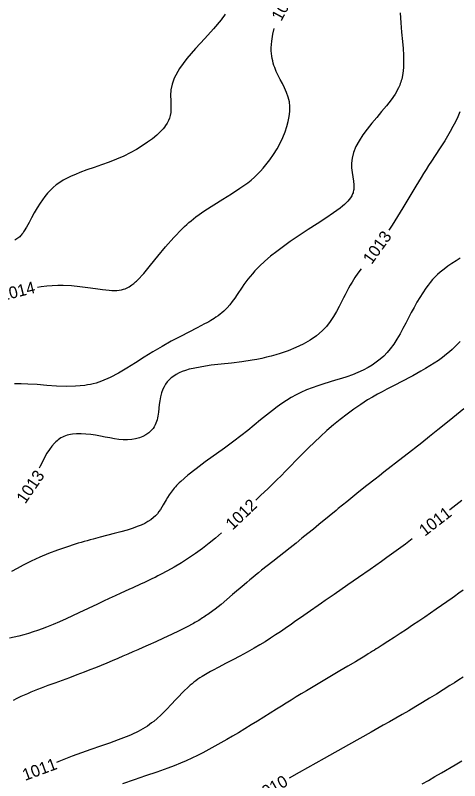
# Model space of a CAD drawing. Extents: x 1969999 to 1986516, y 501250 to 511782.
# Drawn here: x 1970043 to 1970095.4, y 503246.3 to 503336.7 of the extents above; entities that cross this region are included whole.
import ezdxf

# ---------------------------------------------------------------- set-up
doc = ezdxf.new("R2010")
doc.units = 0
doc.layers.add('DT_X_Contour_Major', color=7, linetype='Continuous')
doc.layers.add('DT_X_Contour_Minor', color=7, linetype='Continuous')

msp = doc.modelspace()

# ---------------------------------------------------------------- linework, layer by layer
at = {"layer": 'DT_X_Contour_Major'}
for points in [[(1970045.588, 503304.593), (1970045.989, 503304.655), (1970046.658, 503304.734), (1970047.314, 503304.787), (1970047.959, 503304.814), (1970048.595, 503304.815), (1970049.599, 503304.764), (1970050.577, 503304.665), (1970051.52, 503304.538), (1970052.416, 503304.406), (1970053.254, 503304.288), (1970054.023, 503304.205), (1970054.339, 503304.186), (1970054.641, 503304.179), (1970054.93, 503304.188), (1970055.208, 503304.215), (1970055.476, 503304.261), (1970055.736, 503304.329), (1970055.902, 503304.387), (1970056.067, 503304.456), (1970056.229, 503304.536), (1970056.391, 503304.627), (1970056.552, 503304.729), (1970056.714, 503304.844), (1970056.82, 503304.925), (1970056.926, 503305.01), (1970057.033, 503305.101), (1970057.14, 503305.197), (1970057.249, 503305.298), (1970057.36, 503305.404), (1970058.109, 503306.204), (1970058.916, 503307.16), (1970059.778, 503308.221), (1970060.691, 503309.331), (1970061.653, 503310.437), (1970062.661, 503311.485), (1970062.92, 503311.732), (1970063.182, 503311.973), (1970063.447, 503312.207), (1970063.716, 503312.435), (1970063.988, 503312.657), (1970064.263, 503312.874), (1970065.305, 503313.626), (1970066.374, 503314.324), (1970067.442, 503314.983), (1970068.483, 503315.623), (1970069.472, 503316.259), (1970070.382, 503316.909), (1970070.792, 503317.238), (1970071.18, 503317.576), (1970071.546, 503317.922), (1970071.893, 503318.278), (1970072.224, 503318.645), (1970072.541, 503319.022), (1970073.011, 503319.636), (1970073.448, 503320.272), (1970073.85, 503320.927), (1970074.212, 503321.595), (1970074.533, 503322.27), (1970074.808, 503322.948), (1970075.015, 503323.557), (1970075.178, 503324.161), (1970075.293, 503324.756), (1970075.354, 503325.34), (1970075.358, 503325.909), (1970075.3, 503326.461), (1970075.167, 503327.033), (1970074.974, 503327.582), (1970074.741, 503328.112), (1970074.485, 503328.623), (1970074.225, 503329.117), (1970073.979, 503329.596), (1970073.864, 503329.835), (1970073.757, 503330.072), (1970073.658, 503330.309), (1970073.568, 503330.547), (1970073.485, 503330.787), (1970073.41, 503331.031), (1970073.336, 503331.308), (1970073.273, 503331.594), (1970073.223, 503331.889), (1970073.187, 503332.197), (1970073.167, 503332.518), (1970073.164, 503332.855), (1970073.221, 503333.637), (1970073.361, 503334.477), (1970073.526, 503335.142)], [(1970095.42, 503325.29), (1970095.174, 503324.702), (1970094.903, 503324.122), (1970094.612, 503323.55), (1970094.303, 503322.986), (1970093.98, 503322.431), (1970093.646, 503321.883), (1970093.339, 503321.398), (1970093.028, 503320.916), (1970092.069, 503319.46), (1970091.745, 503318.962), (1970091.448, 503318.496), (1970091.149, 503318.02), (1970090.847, 503317.531), (1970090.54, 503317.029), (1970090.226, 503316.512), (1970088.695, 503313.967), (1970088.065, 503312.934), (1970087.429, 503311.912), (1970087.032, 503311.295)], [(1970083.766, 503306.749), (1970083.394, 503306.233), (1970083.036, 503305.709), (1970082.7, 503305.179), (1970082.486, 503304.814), (1970082.282, 503304.444), (1970082.084, 503304.07), (1970081.889, 503303.69), (1970081.696, 503303.305), (1970081.501, 503302.915), (1970081.194, 503302.31), (1970080.867, 503301.702), (1970080.511, 503301.099), (1970080.118, 503300.512), (1970079.677, 503299.948), (1970079.18, 503299.418), (1970078.509, 503298.842), (1970077.758, 503298.322), (1970076.941, 503297.856), (1970076.07, 503297.439), (1970075.159, 503297.07), (1970074.22, 503296.744), (1970073.686, 503296.58), (1970073.146, 503296.427), (1970072.598, 503296.287), (1970072.04, 503296.159), (1970071.472, 503296.043), (1970070.892, 503295.939), (1970069.695, 503295.762), (1970068.474, 503295.615), (1970067.256, 503295.481), (1970066.073, 503295.342), (1970064.953, 503295.183), (1970063.928, 503294.985), (1970063.476, 503294.872), (1970063.053, 503294.745), (1970062.658, 503294.604), (1970062.293, 503294.446), (1970061.957, 503294.273), (1970061.65, 503294.081), (1970061.363, 503293.864), (1970061.106, 503293.628), (1970060.879, 503293.373), (1970060.681, 503293.101), (1970060.51, 503292.812), (1970060.366, 503292.506), (1970060.213, 503292.075), (1970060.098, 503291.625), (1970060.011, 503291.165), (1970059.945, 503290.702), (1970059.837, 503289.803), (1970059.806, 503289.57), (1970059.771, 503289.344), (1970059.731, 503289.125), (1970059.683, 503288.914), (1970059.626, 503288.71), (1970059.557, 503288.515), (1970059.46, 503288.296), (1970059.344, 503288.089), (1970059.21, 503287.893), (1970059.058, 503287.708), (1970058.887, 503287.534), (1970058.697, 503287.371), (1970058.368, 503287.142), (1970057.998, 503286.943), (1970057.592, 503286.779), (1970057.154, 503286.653), (1970056.687, 503286.569), (1970056.197, 503286.532), (1970055.698, 503286.543), (1970055.184, 503286.591), (1970054.656, 503286.669), (1970054.118, 503286.765), (1970053.574, 503286.87), (1970053.025, 503286.973), (1970052.434, 503287.073), (1970051.849, 503287.155), (1970051.275, 503287.213), (1970050.718, 503287.244), (1970050.185, 503287.241), (1970049.683, 503287.199), (1970049.47, 503287.167), (1970049.265, 503287.126), (1970049.067, 503287.075), (1970048.875, 503287.014), (1970048.69, 503286.943), (1970048.511, 503286.86), (1970048.344, 503286.77), (1970048.182, 503286.669), (1970048.026, 503286.557), (1970047.873, 503286.434), (1970047.724, 503286.3), (1970047.579, 503286.155), (1970047.27, 503285.798), (1970046.974, 503285.393), (1970046.689, 503284.947), (1970046.412, 503284.466), (1970046.143, 503283.956), (1970045.878, 503283.424), (1970045.773, 503283.203)], [(1970095.476, 503298.162), (1970095.159, 503297.834), (1970094.841, 503297.52), (1970094.52, 503297.219), (1970094.195, 503296.931), (1970093.865, 503296.654), (1970093.384, 503296.28), (1970092.891, 503295.926), (1970092.388, 503295.589), (1970091.876, 503295.265), (1970091.357, 503294.953), (1970090.832, 503294.65), (1970090.36, 503294.383), (1970089.884, 503294.12), (1970089.402, 503293.858), (1970088.913, 503293.598), (1970088.418, 503293.338), (1970087.913, 503293.077), (1970086.826, 503292.519), (1970086.268, 503292.226), (1970085.701, 503291.919), (1970085.126, 503291.594), (1970084.542, 503291.246), (1970083.738, 503290.732), (1970082.926, 503290.175), (1970082.112, 503289.58), (1970081.303, 503288.953), (1970080.503, 503288.298), (1970079.719, 503287.622), (1970078.98, 503286.952), (1970078.263, 503286.275), (1970077.57, 503285.599), (1970076.903, 503284.931), (1970076.262, 503284.28), (1970075.285, 503283.278), (1970074.93, 503282.915), (1970074.246, 503282.222), (1970073.914, 503281.89), (1970073.588, 503281.566), (1970073.169, 503281.156), (1970072.756, 503280.758), (1970071.948, 503279.989), (1970071.553, 503279.614), (1970071.356, 503279.427)], [(1970095.652, 503279.373), (1970094.961, 503278.828), (1970094.26, 503278.278), (1970094.222, 503278.248)], [(1970067.301, 503275.565), (1970067.287, 503275.553), (1970066.576, 503274.932), (1970065.831, 503274.314), (1970065.055, 503273.71), (1970064.236, 503273.115), (1970063.4, 503272.548), (1970062.558, 503272.012), (1970061.72, 503271.51), (1970060.897, 503271.044), (1970060.1, 503270.618), (1970059.773, 503270.45), (1970059.453, 503270.29), (1970059.137, 503270.135), (1970058.825, 503269.985), (1970058.516, 503269.838), (1970058.21, 503269.695), (1970057.743, 503269.479), (1970056.813, 503269.055), (1970056.344, 503268.842), (1970055.389, 503268.407), (1970054.726, 503268.102), (1970054.046, 503267.786), (1970053.353, 503267.462), (1970052.648, 503267.13), (1970050.462, 503266.095), (1970049.706, 503265.741), (1970048.945, 503265.39), (1970048.178, 503265.048), (1970047.407, 503264.718), (1970046.631, 503264.404), (1970046.11, 503264.205), (1970045.585, 503264.015), (1970045.053, 503263.835), (1970044.51, 503263.665), (1970043.955, 503263.506), (1970043.385, 503263.357), (1970042.253, 503263.106)], [(1970089.791, 503274.823), (1970088.999, 503274.225), (1970088.465, 503273.827), (1970087.924, 503273.429), (1970087.651, 503273.23), (1970087.375, 503273.03), (1970086.808, 503272.623), (1970086.171, 503272.17), (1970085.51, 503271.704), (1970084.833, 503271.23), (1970083.453, 503270.268), (1970082.205, 503269.402), (1970080.576, 503268.27), (1970079.536, 503267.545), (1970079.099, 503267.24), (1970077.409, 503266.057), (1970076.992, 503265.766), (1970075.919, 503265.02), (1970075.554, 503264.767), (1970074.804, 503264.25), (1970074.246, 503263.868), (1970073.669, 503263.479), (1970073.073, 503263.085), (1970072.457, 503262.69), (1970071.822, 503262.297), (1970071.166, 503261.91), (1970070.324, 503261.438), (1970069.467, 503260.981), (1970068.613, 503260.537), (1970067.777, 503260.108), (1970066.977, 503259.693), (1970066.229, 503259.294), (1970066.009, 503259.173), (1970065.796, 503259.053), (1970065.589, 503258.934), (1970065.388, 503258.815), (1970065.192, 503258.696), (1970065.003, 503258.577), (1970064.748, 503258.411), (1970064.503, 503258.243), (1970064.265, 503258.071), (1970064.035, 503257.896), (1970063.81, 503257.716), (1970063.591, 503257.531), (1970063.259, 503257.233), (1970062.934, 503256.922), (1970062.614, 503256.6), (1970062.297, 503256.27), (1970061.98, 503255.932), (1970061.286, 503255.187), (1970060.904, 503254.785), (1970060.515, 503254.388), (1970060.116, 503254.001), (1970059.707, 503253.628), (1970059.288, 503253.274), (1970059.043, 503253.082), (1970058.793, 503252.898), (1970058.537, 503252.72), (1970058.273, 503252.548), (1970058, 503252.382), (1970057.717, 503252.222), (1970057.463, 503252.086), (1970057.199, 503251.954), (1970056.926, 503251.824), (1970056.642, 503251.696), (1970056.347, 503251.568), (1970056.041, 503251.442), (1970055.096, 503251.075), (1970054.072, 503250.704), (1970052.994, 503250.327), (1970051.883, 503249.944), (1970050.764, 503249.551), (1970049.659, 503249.148), (1970048.872, 503248.847), (1970048.102, 503248.542), (1970047.814, 503248.426)], [(1970095.822, 503258.509), (1970095.304, 503258.169), (1970094.781, 503257.831), (1970094.253, 503257.494), (1970093.463, 503256.995), (1970092.661, 503256.496), (1970091.851, 503255.999), (1970091.034, 503255.505), (1970090.215, 503255.017), (1970089.398, 503254.535), (1970088.634, 503254.09), (1970087.877, 503253.654), (1970087.127, 503253.225), (1970086.388, 503252.806), (1970084.947, 503251.995), (1970082.284, 503250.507), (1970079.41, 503248.9), (1970076.452, 503247.239), (1970075.279, 503246.578)]]:
    msp.add_lwpolyline(points, dxfattribs=at)
at = {"layer": 'DT_X_Contour_Minor'}
for points in [[(1970088.386, 503336.975), (1970088.457, 503335.826), (1970088.552, 503334.691), (1970088.653, 503333.59), (1970088.722, 503332.777), (1970088.772, 503331.996), (1970088.793, 503331.245), (1970088.773, 503330.523), (1970088.7, 503329.831), (1970088.564, 503329.167), (1970088.514, 503328.987), (1970088.457, 503328.808), (1970088.395, 503328.632), (1970088.327, 503328.457), (1970088.253, 503328.283), (1970088.173, 503328.111), (1970087.779, 503327.398), (1970087.304, 503326.699), (1970086.77, 503326.01), (1970086.199, 503325.326), (1970085.614, 503324.643), (1970085.036, 503323.956), (1970084.487, 503323.264), (1970083.982, 503322.567), (1970083.536, 503321.871), (1970083.166, 503321.179), (1970082.885, 503320.494), (1970082.709, 503319.822), (1970082.647, 503319.242), (1970082.655, 503318.679), (1970082.708, 503318.135), (1970082.784, 503317.614), (1970082.858, 503317.121), (1970082.906, 503316.659), (1970082.912, 503316.518), (1970082.913, 503316.38), (1970082.908, 503316.246), (1970082.896, 503316.114), (1970082.877, 503315.985), (1970082.851, 503315.859), (1970082.816, 503315.732), (1970082.773, 503315.606), (1970082.722, 503315.483), (1970082.661, 503315.36), (1970082.591, 503315.238), (1970082.512, 503315.116), (1970082.368, 503314.925), (1970082.2, 503314.733), (1970082.009, 503314.538), (1970081.795, 503314.34), (1970081.557, 503314.137), (1970081.297, 503313.929), (1970080.506, 503313.346), (1970079.593, 503312.722), (1970078.593, 503312.064), (1970077.539, 503311.381), (1970076.469, 503310.68), (1970075.416, 503309.967), (1970074.598, 503309.387), (1970073.82, 503308.806), (1970073.089, 503308.225), (1970072.409, 503307.646), (1970071.787, 503307.07), (1970071.229, 503306.498), (1970070.936, 503306.169), (1970070.664, 503305.843), (1970070.41, 503305.519), (1970070.17, 503305.197), (1970069.943, 503304.879), (1970069.725, 503304.563), (1970069.139, 503303.696), (1970068.852, 503303.28), (1970068.561, 503302.88), (1970068.262, 503302.498), (1970067.949, 503302.138), (1970067.755, 503301.938), (1970067.554, 503301.744), (1970067.343, 503301.558), (1970067.122, 503301.376), (1970066.888, 503301.199), (1970066.642, 503301.026), (1970066.441, 503300.893), (1970066.232, 503300.761), (1970066.013, 503300.629), (1970065.785, 503300.497), (1970065.547, 503300.363), (1970065.298, 503300.226), (1970064.424, 503299.764), (1970062.434, 503298.743), (1970061.363, 503298.182), (1970060.272, 503297.586), (1970059.182, 503296.953), (1970058.144, 503296.308), (1970057.125, 503295.654), (1970056.119, 503295.017), (1970055.124, 503294.423), (1970054.133, 503293.899), (1970053.144, 503293.471), (1970052.817, 503293.356), (1970052.489, 503293.253), (1970052.16, 503293.162), (1970051.827, 503293.085), (1970051.492, 503293.019), (1970051.152, 503292.965), (1970050.074, 503292.866), (1970048.962, 503292.852), (1970047.828, 503292.897), (1970046.684, 503292.975), (1970045.541, 503293.06), (1970044.411, 503293.127), (1970043.627, 503293.151), (1970042.854, 503293.153)], [(1970067.706, 503336.831), (1970067.562, 503336.615), (1970067.406, 503336.394), (1970067.238, 503336.169), (1970066.345, 503335.093), (1970065.308, 503333.951), (1970064.226, 503332.769), (1970063.197, 503331.577), (1970062.319, 503330.401), (1970061.69, 503329.27), (1970061.448, 503328.558), (1970061.325, 503327.881), (1970061.285, 503327.24), (1970061.294, 503326.638), (1970061.318, 503326.077), (1970061.324, 503325.561), (1970061.297, 503325.205), (1970061.24, 503324.87), (1970061.152, 503324.554), (1970061.033, 503324.253), (1970060.882, 503323.961), (1970060.698, 503323.677), (1970060.558, 503323.489), (1970060.403, 503323.302), (1970060.234, 503323.115), (1970060.05, 503322.926), (1970059.851, 503322.737), (1970059.638, 503322.545), (1970059.127, 503322.122), (1970058.555, 503321.694), (1970057.925, 503321.268), (1970057.245, 503320.85), (1970056.519, 503320.45), (1970055.755, 503320.073), (1970054.902, 503319.703), (1970054.027, 503319.361), (1970053.142, 503319.04), (1970052.264, 503318.731), (1970051.406, 503318.428), (1970050.585, 503318.121), (1970050.057, 503317.909), (1970049.553, 503317.688), (1970049.073, 503317.456), (1970048.618, 503317.208), (1970048.189, 503316.942), (1970047.786, 503316.654), (1970047.416, 503316.348), (1970047.069, 503316.018), (1970046.745, 503315.668), (1970046.44, 503315.299), (1970046.152, 503314.912), (1970045.88, 503314.51), (1970045.524, 503313.932), (1970045.19, 503313.343), (1970044.875, 503312.762), (1970044.574, 503312.204), (1970044.285, 503311.685), (1970044.004, 503311.221), (1970043.933, 503311.115), (1970043.863, 503311.012), (1970043.792, 503310.915), (1970043.721, 503310.822), (1970043.649, 503310.734), (1970043.576, 503310.651), (1970043.472, 503310.543), (1970043.366, 503310.444), (1970043.255, 503310.354), (1970043.141, 503310.272), (1970043.022, 503310.198), (1970042.897, 503310.131)], [(1970095.459, 503308.016), (1970094.981, 503307.707), (1970094.501, 503307.392), (1970094.026, 503307.065), (1970093.562, 503306.721), (1970093.116, 503306.355), (1970092.806, 503306.074), (1970092.507, 503305.779), (1970092.219, 503305.469), (1970091.94, 503305.145), (1970091.67, 503304.805), (1970091.407, 503304.45), (1970091.047, 503303.921), (1970090.698, 503303.366), (1970090.358, 503302.787), (1970090.027, 503302.191), (1970089.7, 503301.581), (1970089.378, 503300.961), (1970089.047, 503300.32), (1970088.713, 503299.681), (1970088.368, 503299.052), (1970088.008, 503298.442), (1970087.627, 503297.856), (1970087.219, 503297.304), (1970086.84, 503296.859), (1970086.437, 503296.444), (1970086.01, 503296.058), (1970085.56, 503295.701), (1970085.085, 503295.372), (1970084.588, 503295.071), (1970083.999, 503294.763), (1970083.386, 503294.485), (1970082.751, 503294.233), (1970082.101, 503294), (1970081.438, 503293.782), (1970080.767, 503293.574), (1970079.375, 503293.153), (1970078.682, 503292.932), (1970077.996, 503292.696), (1970077.321, 503292.436), (1970076.66, 503292.146), (1970076.089, 503291.86), (1970075.529, 503291.545), (1970074.974, 503291.202), (1970074.422, 503290.833), (1970073.869, 503290.438), (1970073.311, 503290.019), (1970072.608, 503289.466), (1970071.887, 503288.884), (1970071.146, 503288.278), (1970070.381, 503287.655), (1970069.589, 503287.021), (1970068.765, 503286.384), (1970067.639, 503285.551), (1970065.363, 503283.92), (1970064.291, 503283.131), (1970063.314, 503282.367), (1970062.471, 503281.633), (1970062.302, 503281.471), (1970062.141, 503281.311), (1970061.99, 503281.152), (1970061.846, 503280.994), (1970061.71, 503280.838), (1970061.582, 503280.682), (1970061.34, 503280.364), (1970061.124, 503280.05), (1970060.93, 503279.742), (1970060.751, 503279.44), (1970060.419, 503278.857), (1970060.255, 503278.578), (1970060.086, 503278.309), (1970059.908, 503278.051), (1970059.717, 503277.804), (1970059.509, 503277.569), (1970059.279, 503277.349), (1970058.965, 503277.1), (1970058.613, 503276.871), (1970058.226, 503276.659), (1970057.804, 503276.463), (1970057.35, 503276.279), (1970056.863, 503276.105), (1970056.16, 503275.882), (1970055.411, 503275.668), (1970054.623, 503275.459), (1970052.97, 503275.037), (1970052.122, 503274.814), (1970051.776, 503274.72), (1970051.428, 503274.623), (1970051.079, 503274.524), (1970050.728, 503274.421), (1970050.374, 503274.315), (1970050.018, 503274.205), (1970048.984, 503273.869), (1970047.935, 503273.501), (1970046.886, 503273.103), (1970045.85, 503272.675), (1970044.84, 503272.219), (1970043.869, 503271.737), (1970043.166, 503271.355), (1970042.487, 503270.966)], [(1970095.906, 503290.213), (1970095.024, 503289.494), (1970094.159, 503288.792), (1970092.819, 503287.71), (1970091.853, 503286.935), (1970090.934, 503286.203), (1970090.07, 503285.521), (1970089.862, 503285.357), (1970088.691, 503284.441), (1970086.474, 503282.715), (1970085.926, 503282.286), (1970085.429, 503281.894), (1970084.457, 503281.125), (1970083.523, 503280.38), (1970082.324, 503279.417), (1970082.077, 503279.218), (1970081.075, 503278.407), (1970080.815, 503278.196), (1970080.001, 503277.531), (1970078.785, 503276.532), (1970078.138, 503276), (1970077.471, 503275.455), (1970076.788, 503274.901), (1970076.093, 503274.343), (1970075.405, 503273.797), (1970073.343, 503272.176), (1970072.671, 503271.645), (1970072.014, 503271.119), (1970071.663, 503270.834), (1970071.317, 503270.55), (1970070.975, 503270.267), (1970070.635, 503269.983), (1970070.297, 503269.697), (1970069.959, 503269.409), (1970068.608, 503268.245), (1970067.926, 503267.665), (1970067.24, 503267.096), (1970066.548, 503266.548), (1970065.85, 503266.028), (1970065.694, 503265.917), (1970065.537, 503265.807), (1970065.379, 503265.7), (1970065.221, 503265.593), (1970065.061, 503265.489), (1970064.9, 503265.385), (1970064.755, 503265.294), (1970064.608, 503265.203), (1970064.459, 503265.113), (1970064.309, 503265.024), (1970064.158, 503264.936), (1970064.004, 503264.848), (1970063.167, 503264.394), (1970062.289, 503263.952), (1970061.383, 503263.52), (1970060.461, 503263.099), (1970059.537, 503262.687), (1970058.623, 503262.282), (1970058.013, 503262.012), (1970057.412, 503261.744), (1970056.817, 503261.479), (1970056.227, 503261.218), (1970055.638, 503260.959), (1970055.049, 503260.703), (1970054.4, 503260.425), (1970053.748, 503260.151), (1970053.091, 503259.88), (1970052.429, 503259.612), (1970051.76, 503259.347), (1970051.083, 503259.085), (1970050.218, 503258.757), (1970049.347, 503258.434), (1970048.48, 503258.116), (1970047.626, 503257.803), (1970046.794, 503257.496), (1970045.993, 503257.195), (1970045.574, 503257.034), (1970045.165, 503256.873), (1970044.766, 503256.71), (1970044.373, 503256.545), (1970043.987, 503256.375), (1970043.606, 503256.199), (1970043.142, 503255.972), (1970042.68, 503255.735)], [(1970095.839, 503268.784), (1970095.319, 503268.406), (1970094.781, 503268.021), (1970094.503, 503267.824), (1970093.903, 503267.401), (1970093.277, 503266.965), (1970092.629, 503266.516), (1970091.962, 503266.059), (1970091.281, 503265.595), (1970090.591, 503265.128), (1970089.855, 503264.634), (1970089.117, 503264.142), (1970088.383, 503263.657), (1970087.658, 503263.181), (1970086.946, 503262.719), (1970086.253, 503262.273), (1970086.023, 503262.126), (1970085.794, 503261.981), (1970085.568, 503261.838), (1970085.342, 503261.696), (1970085.116, 503261.555), (1970084.89, 503261.414), (1970084.602, 503261.236), (1970084.312, 503261.058), (1970084.018, 503260.878), (1970083.413, 503260.512), (1970083.1, 503260.323), (1970082.204, 503259.788), (1970081.26, 503259.228), (1970080.283, 503258.65), (1970079.29, 503258.062), (1970078.295, 503257.47), (1970077.314, 503256.882), (1970076.708, 503256.516), (1970076.112, 503256.154), (1970075.524, 503255.794), (1970074.942, 503255.437), (1970074.364, 503255.08), (1970073.788, 503254.722), (1970073.034, 503254.254), (1970072.281, 503253.784), (1970071.528, 503253.316), (1970070.777, 503252.851), (1970070.028, 503252.39), (1970069.28, 503251.936), (1970068.593, 503251.523), (1970067.906, 503251.118), (1970067.214, 503250.719), (1970066.517, 503250.328), (1970065.811, 503249.944), (1970065.093, 503249.568), (1970064.455, 503249.246), (1970063.802, 503248.93), (1970063.129, 503248.621), (1970062.432, 503248.318), (1970061.706, 503248.022), (1970060.948, 503247.733), (1970059.672, 503247.284), (1970058.335, 503246.837), (1970056.967, 503246.377), (1970055.6, 503245.889)], [(1970090.972, 503245.876), (1970091.711, 503246.3), (1970092.478, 503246.74), (1970093.265, 503247.193), (1970094.874, 503248.124), (1970095.682, 503248.595)]]:
    msp.add_lwpolyline(points, dxfattribs=at)

# ---------------------------------------------------------------- texts
at = {"layer": 'DT_X_Contour_Major'}
for s, rotation, p in [('1014', 61.7713, (1970074.34, 503335.913)), ('1013', 54.30992, (1970085.017, 503307.187)), ('1014', 14.11221, (1970041.364, 503302.917)), ('1013', 55.67262, (1970044.126, 503278.894)), ('1012', 43.60399, (1970068.588, 503275.797)), ('1011', 37.70408, (1970091.294, 503275.086)), ('1011', 20.39316, (1970044.098, 503246.228)), ('1010', 29.41524, (1970071.637, 503243.724))]:
    msp.add_text(s, height=1.4, rotation=rotation, dxfattribs=at).set_placement(p)

doc.saveas('drawing.dxf')
